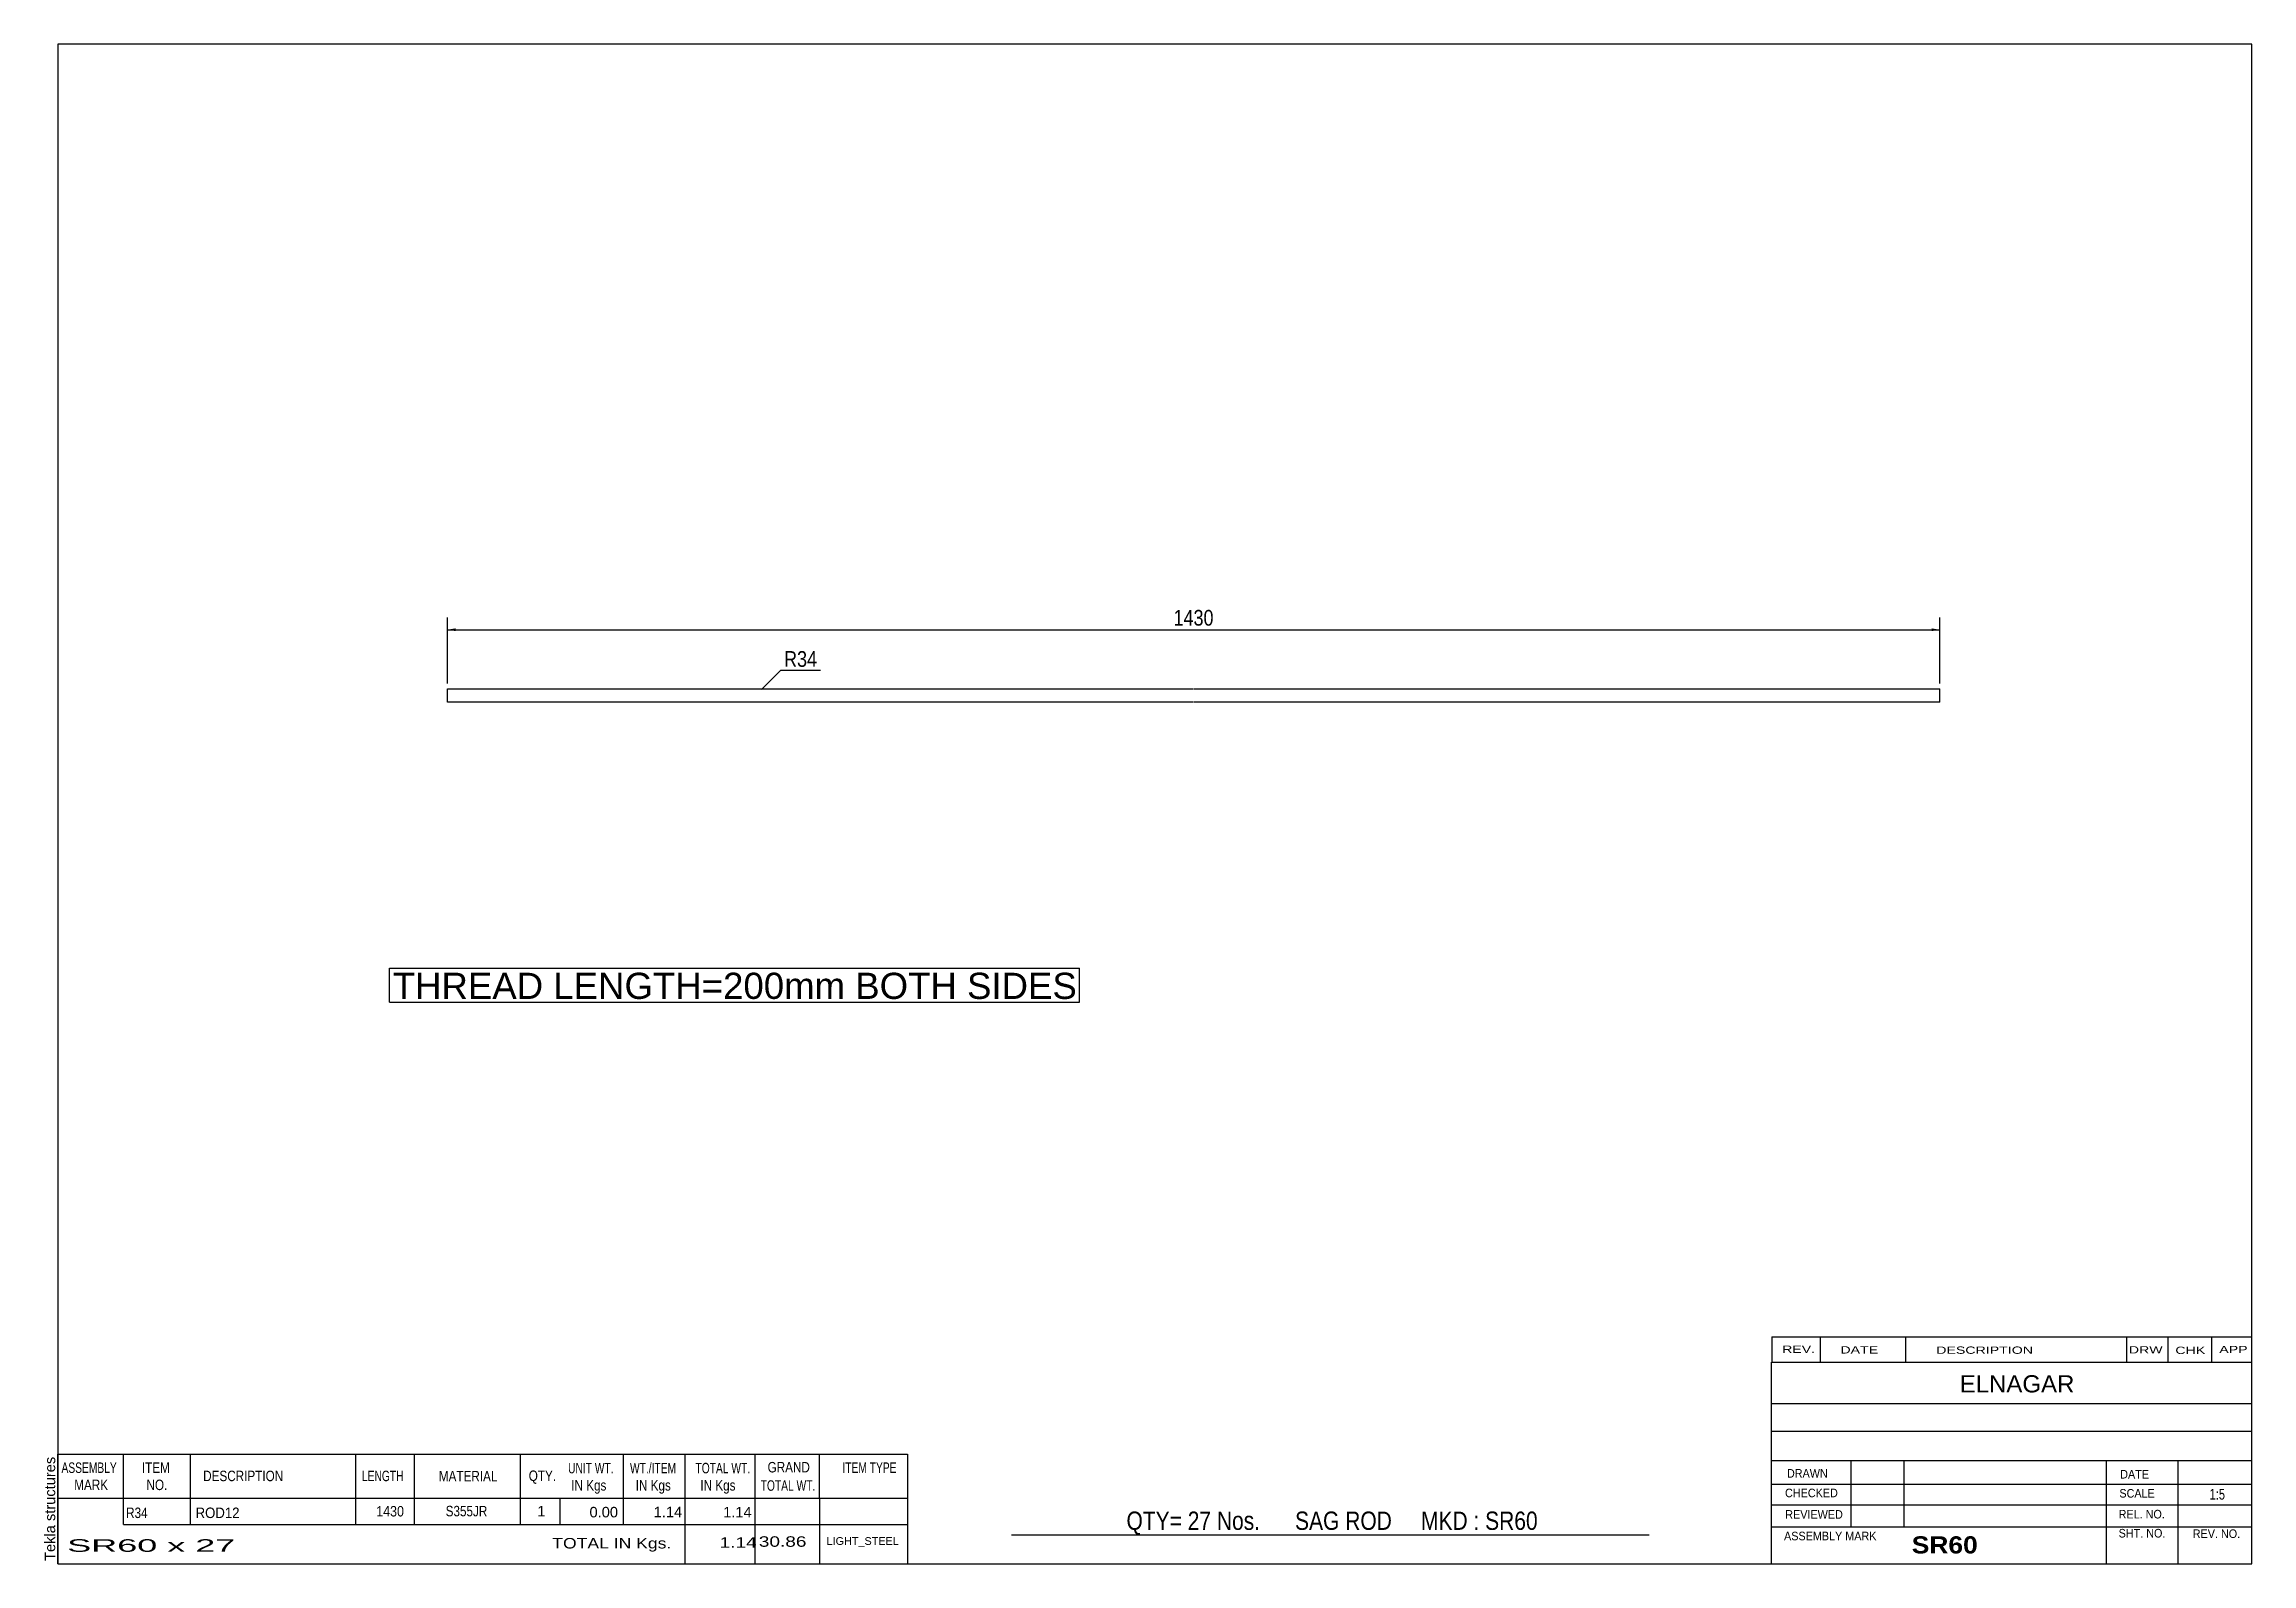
# Model space of a CAD drawing. Header units: millimetres. Extents: x -74 to 329, y -158 to 119.
import ezdxf

# ---------------------------------------------------------------- set-up
doc = ezdxf.new("R2010")
doc.units = ezdxf.units.MM
doc.styles.add('Arial', font='ARIAL.TTF', dxfattribs={"height": 0.2})
doc.styles.add('Arial Bold', font='ARIALBD.TTF', dxfattribs={"height": 0.2})
doc.styles.add('Arial Narrow', font='ARIALN.TTF', dxfattribs={"height": 0.2})

# ---------------------------------------------------------------- blocks, each defined once
blk = doc.blocks.new('Unknown-629106882-1210')
at = {"color": 5, "linetype": 'Continuous'}
for p, q in [((329, 118.75), (-71, 118.75)), ((-71, 118.75), (-71, -158.25)), ((329, -158.25), (329, 118.75)), ((-71, -158.25), (329, -158.25))]:
    blk.add_line(p, q, dxfattribs=at)
at = {"color": 174, "linetype": 'Continuous', "style": 'Arial'}
blk.add_text('Tekla structures', height=1.9102, rotation=90, dxfattribs=at).set_placement((-71.5, -157.75))
blk = doc.blocks.new('Part-629106882-1252 - 1233')
at = {"color": 2, "linetype": 'Continuous'}
for p, q in [((0, 1.2), (136, 1.2)), ((0, -1.2), (0, 1.2)), ((136.1, 1.2), (272.1, 1.2)), ((272.1, -1.2), (272.1, 1.2)), ((136, -1.2), (0, -1.2)), ((272.1, -1.2), (136.1, -1.2))]:
    blk.add_line(p, q, dxfattribs=at)
blk = doc.blocks.new('StraightDimension-629106882-1262 - 1233')
at = {"linetype": 'Continuous'}
for points in [[(1.5, 11.75), (0, 12), (1.5, 12.25)], [(270.6, 12.25), (272.1, 12), (270.6, 11.75)]]:
    blk.add_hatch(color=7, dxfattribs=at).paths.add_polyline_path(points)
at = {"color": 7, "linetype": 'Continuous'}
for p, q in [((0, 2.2), (0, 14.25)), ((272.1, 2.2), (272.1, 14.25)), ((0, 12), (272.1, 12))]:
    blk.add_line(p, q, dxfattribs=at)
at = {"color": 0}
blk.add_wipeout([(140.30625, 12.15), (140.30625, 16.35), (131.79375, 16.35), (131.79375, 12.15)], dxfattribs=at)
at = {"color": 3, "style": 'Arial Narrow'}
blk.add_text('1430', height=2.863281, dxfattribs=at).set_placement((132.39375, 12.75))
blk = doc.blocks.new('CBS_NAME_BLOG-629106882-1345')
at = {"color": 7, "linetype": 'Continuous'}
for p, q in [((241.41, -121.5), (328.93, -121.5)), ((241.41, -158.21), (241.41, -121.5)), ((241.41, -129.04), (328.93, -129.04)), ((241.48, -134.09), (329, -134.09)), ((241.41, -139.46), (328.93, -139.46)), ((255.93, -151.57), (255.93, -139.47)), ((265.62, -151.54), (265.62, -139.47)), ((302.53, -158.21), (302.53, -139.48)), ((315.58, -158.21), (315.58, -139.47)), ((241.42, -143.76), (329, -143.74)), ((241.41, -147.51), (328.93, -147.51)), ((241.41, -151.55), (328.93, -151.55)), ((241.41, -158.25), (329, -158.25))]:
    blk.add_line(p, q, dxfattribs=at)
at = {"color": 3, "linetype": 'Continuous', "style": 'Arial'}
blk.add_text('ELNAGAR', height=3.133, dxfattribs=at).set_placement((275.73, -127.03))
at = {"color": 3, "linetype": 'Continuous'}
for s, height, style, width, p in [('CHECKED', 1.566, 'Arial', 0.9, (243.89, -146.14)), ('DRAWN', 1.566, 'Arial', 0.9, (244.24, -142.57)), ('SCALE', 1.566, 'Arial', 0.9, (304.85, -146.21)), ('DATE', 1.566, 'Arial', 0.9, (305, -142.73)), ('1:5', 1.957, 'Arial Narrow', 0.9, (321.3, -146.57)), ('REVIEWED', 1.566, 'Arial', 0.9, (243.93, -150.06)), ('REL. NO.', 1.566, 'Arial', 0.9, (304.71, -150.01)), ('ASSEMBLY MARK', 1.5663, 'Arial', 0.9, (243.71, -153.99)), ('SHT. NO.', 1.566, 'Arial', 0.9, (304.71, -153.48)), ('REV. NO.', 1.566, 'Arial', 0.9, (318.23, -153.57)), ('SR60', 3.131, 'Arial Bold', 1.1, (266.99, -156.39))]:
    blk.add_text(s, height=height, dxfattribs=dict(at, style=style, width=width)).set_placement(p)
blk = doc.blocks.new('CBS_BOM-629106882-1343')
at = {"color": 7, "linetype": 'Continuous'}
for p, q in [((-71.03, -146.28), (-71.03, -138.28)), ((-71.03, -138.28), (83.89, -138.28)), ((-59.03, -146.28), (-59.03, -138.28)), ((-46.84, -146.28), (-46.84, -138.28)), ((-16.68, -146.28), (-16.68, -138.28)), ((-6, -146.28), (-6, -138.28)), ((13.32, -146.28), (13.32, -138.28)), ((32.12, -146.28), (32.12, -138.28)), ((43.33, -146.28), (43.33, -138.28)), ((56.12, -146.28), (56.12, -138.28)), ((67.87, -146.28), (67.87, -138.28)), ((83.89, -138.29), (83.89, -146.27)), ((-71.03, -146.28), (83.89, -146.28)), ((-71.03, -151.08), (-71.03, -146.28)), ((-59.03, -151.08), (-59.03, -146.28)), ((-46.84, -151.08), (-46.84, -146.28)), ((-16.68, -151.08), (-16.68, -146.28)), ((-6, -151.08), (-6, -146.28)), ((13.32, -151.08), (13.32, -146.28)), ((20.58, -151.08), (20.58, -146.28)), ((32.12, -151.08), (32.12, -146.28)), ((43.33, -151.08), (43.33, -146.28)), ((56.12, -151.08), (56.12, -146.28)), ((67.89, -151.08), (67.89, -146.28)), ((83.89, -146.28), (83.89, -151.08)), ((-71.03, -158.28), (-71.03, -151.1)), ((-59.03, -151.08), (83.89, -151.08)), ((43.33, -158.28), (43.33, -151.1)), ((56.12, -158.28), (56.12, -151.1)), ((67.93, -158.28), (67.93, -151.1)), ((83.89, -151.08), (83.89, -158.28)), ((-71.03, -158.28), (83.89, -158.28))]:
    blk.add_line(p, q, dxfattribs=at)
at = {"color": 3, "linetype": 'Continuous', "style": 'Arial'}
for s, height, width, p in [('ASSEMBLY', 1.91, 0.7, (-70.35, -141.71)), ('ITEM', 1.91, 0.8, (-55.7, -141.71)), ('UNIT WT.', 1.91, 0.7, (22.01, -141.78)), ('WT./ITEM', 1.91, 0.7, (33.3, -141.78)), ('TOTAL WT.', 1.91, 0.7, (45.24, -141.78)), ('GRAND', 1.91, 0.8, (58.39, -141.62)), ('ITEM TYPE', 1.91, 0.7, (72.03, -141.7)), ('MARK', 1.91, 0.8, (-68.03, -144.84)), ('NO.', 1.91, 0.8, (-54.85, -144.84)), ('DESCRIPTION', 1.9102, 0.8, (-44.52, -143.21)), ('LENGTH', 1.91, 0.7, (-15.57, -143.21)), ('MATERIAL', 1.91, 0.8, (-1.55, -143.26)), ('QTY.', 1.91, 0.8, (14.84, -143.18)), ('IN Kgs', 1.91, 0.8, (22.59, -144.92)), ('IN Kgs', 1.91, 0.8, (34.34, -144.92)), ('IN Kgs', 1.91, 0.8, (46.13, -144.92)), ('TOTAL WT.', 1.91, 0.7, (57.13, -144.96))]:
    blk.add_text(s, height=height, dxfattribs=dict(at, width=width)).set_placement(p)
at = {"color": 7, "linetype": 'Continuous', "style": 'Arial'}
for s, width, p in [('R34', 0.8, (-58.57, -149.93)), ('ROD12', 0.9, (-45.9, -149.93)), ('1430', 0.85, (-12.96, -149.65)), ('S355JR', 0.8, (-0.31, -149.62))]:
    blk.add_text(s, height=1.91, dxfattribs=dict(at, width=width)).set_placement(p)
for s, p in [('1', (16.41, -149.62)), ('0.00', (25.92, -149.81)), ('1.14', (37.62, -149.78)), ('1.14', (50.29, -149.81))]:
    blk.add_text(s, height=1.91, dxfattribs=at).set_placement(p)
at = {"color": 6, "linetype": 'Continuous', "style": 'Arial'}
for s, height, width, p in [('SR60 x 27', 2.292, 2.05, (-69.31, -156.09)), ('TOTAL IN Kgs.', 1.9102, 1.2, (19.13, -155.48)), ('1.14', 1.91, 1.3, (49.65, -155.33)), ('30.86', 1.91, 1.3, (56.79, -155.17))]:
    blk.add_text(s, height=height, dxfattribs=dict(at, width=width)).set_placement(p)
blk.add_text('LIGHT_STEEL', height=1.4135, dxfattribs=at).set_placement((69.14, -154.83))
blk = doc.blocks.new('CBS_CALLOFF-629106882-1344')
at = {"color": 7, "linetype": 'Continuous'}
blk.add_line((102.88, -152.98), (219.11, -153), dxfattribs=at)
at = {"color": 3, "linetype": 'Continuous', "style": 'Arial Narrow'}
blk.add_text('QTY= 27 Nos.      SAG ROD     MKD : SR60', height=3.3405, dxfattribs=at).set_placement((123.82, -152.09))
blk = doc.blocks.new('CBS_REVISION-629106882-1346')
at = {"color": 7, "linetype": 'Continuous'}
for p, q in [((241.49, -116.87), (328.99, -116.87)), ((241.49, -116.87), (241.49, -121.5)), ((250.29, -116.87), (250.29, -121.5)), ((265.88, -116.87), (265.88, -121.44)), ((306.14, -116.87), (306.14, -121.5)), ((313.68, -116.87), (313.68, -121.5)), ((321.63, -116.87), (321.63, -121.5)), ((241.49, -121.5), (328.99, -121.5))]:
    blk.add_line(p, q, dxfattribs=at)
at = {"color": 7, "style": 'Arial Narrow', "width": 1.7}
for s, height, p in [('REV.', 1.326, (243.35, -119.82)), ('DATE', 1.326, (253.98, -119.94)), ('DESCRIPTION', 1.3257, (271.46, -119.99)), ('DRW', 1.326, (306.57, -119.93)), ('CHK', 1.326, (315.06, -120.02)), ('APP', 1.326, (323.06, -119.87))]:
    blk.add_text(s, height=height, dxfattribs=at).set_placement(p)
blk = doc.blocks.new('Text-629106882-1211')
at = {"color": 0, "linetype": 'Continuous'}
blk.add_wipeout([(114.65, -55.3), (114.65, -50.3), (-9.96, -50.3), (-9.96, -55.3)], dxfattribs=at)
at = {"color": 7, "linetype": 'Continuous'}
for p, q in [((-10.56, -49.7), (115.25, -49.7)), ((-10.56, -55.9), (-10.56, -49.7)), ((115.25, -55.9), (115.25, -49.7)), ((-10.56, -55.9), (115.25, -55.9))]:
    blk.add_line(p, q, dxfattribs=at)
at = {"color": 1, "linetype": 'Continuous', "style": 'Arial'}
blk.add_text('THREAD LENGTH=200mm BOTH SIDES', height=4.7754, dxfattribs=at).set_placement((-9.96, -55.3))
blk = doc.blocks.new('Mark-629106882-1247 - 1233')
at = {"color": 0}
blk.add_wipeout([(67.42, 5.24), (67.42, 8.24), (61.39, 8.24), (61.39, 5.24)], dxfattribs=at)
blk.add_wipeout([(67.42, 5.24), (67.42, 8.24), (61.39, 8.24), (61.39, 5.24)], dxfattribs=at)
at = {"color": 7, "linetype": 'Continuous'}
for p, q in [((57.25, 1.1), (60.79, 4.64)), ((60.79, 4.64), (68.02, 4.64))]:
    blk.add_line(p, q, dxfattribs=at)
at = {"color": 3, "style": 'Arial Narrow'}
blk.add_text('R34', height=2.863, dxfattribs=at).set_placement((61.39, 5.24))

msp = doc.modelspace()

# ---------------------------------------------------------------- block references
for name in ['Unknown-629106882-1210', 'Part-629106882-1252 - 1233', 'CBS_REVISION-629106882-1346', 'CBS_NAME_BLOG-629106882-1345', 'CBS_BOM-629106882-1343', 'CBS_CALLOFF-629106882-1344']:
    msp.add_blockref(name, (0, 0))

# ---------------------------------------------------------------- next in the draw order: block references
for name in ['StraightDimension-629106882-1262 - 1233', 'Text-629106882-1211']:
    msp.add_blockref(name, (0, 0))

# ---------------------------------------------------------------- next in the draw order: block references
msp.add_blockref('Mark-629106882-1247 - 1233', (0, 0))

doc.saveas('drawing.dxf')
